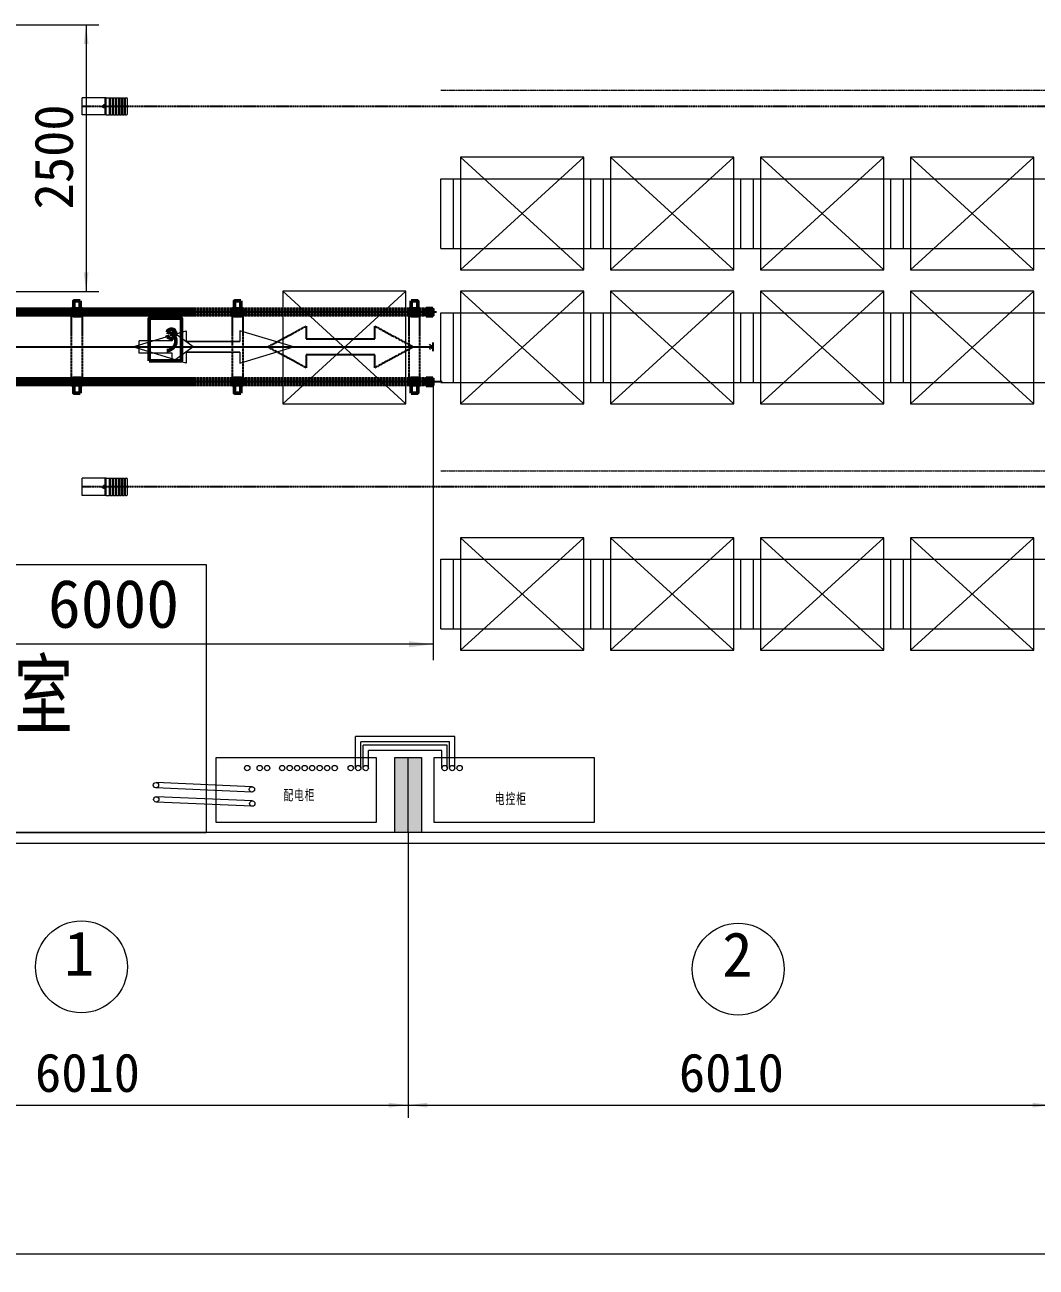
# Model space of a CAD drawing. Header units: millimetres. Extents: x -50460 to 50460, y -35640 to 35640.
# Drawn here: x -36837 to -27397, y -21345 to -9754 of the extents above; entities that cross this region are included whole.
import ezdxf

# ---------------------------------------------------------------- set-up
doc = ezdxf.new("R2010")
doc.units = ezdxf.units.MM
for name, pattern in [('AD_LTYPE3 0 mm_1_1_1_1_1_1_1_1_1_1_1_1', [16, 13, -1, 1, -1]), ('AM_ISO08W050', [16, 13, -1, 1, -1]), ('Amconstr', [2, 1, -1]), ('C_1_1_1_1_1_1_1_1_1_1', [16, 13, -1, 1, -1]), ('双点画线', [22, 12, -2, 2, -2, 2, -2]), ('点画线', [18, 12, -2, 2, -2])]:
    doc.linetypes.add(name, pattern=pattern)
doc.layers.get('0').update_dxf_attribs({"lineweight": 35})
for name, color, linetype, lineweight in [('1', 4, 'Continuous', 18), ('7', 30, '双点画线', 18), ('AM_CL', 1, 'Amconstr', 25), ('CONV', 4, 'Continuous', 18), ('EB0', 7, 'Continuous', 15), ('EB0_1', 7, 'Continuous', 15), ('PALLET', 4, 'Continuous', 18), ('RackFrame', 5, 'Continuous', 18), ('S', 1, 'C_1_1_1_1_1_1_1_1_1_1', 25), ('WALL-MOVE', 6, 'Continuous', 18), ('中心线层', 1, '点画线', 18), ('中心线层AM_7', 1, 'AM_ISO08W050', 25), ('剖面线层', 6, 'Continuous', 18), ('剖面线层AM_8', 4, 'Continuous', 25), ('尺寸线层', 4, 'Continuous', 18), ('标注层AM_5', 3, 'Continuous', 25), ('粗实线层AM_0', 7, 'Continuous', 50), ('细实线层', 3, 'Continuous', 18), ('细线', 7, 'Continuous', 18)]:
    doc.layers.add(name, color=color, linetype=linetype, lineweight=lineweight)
doc.styles.get("Standard").update_dxf_attribs({"font": ''})
doc.styles.add('标准', font='', dxfattribs={"width": 0.667})
doc.styles.get('Standard').set_extended_font_data('宋体')
doc.styles.get('标准').set_extended_font_data('宋体')
doc.dimstyles.new('AM_DEMATIC$0', dxfattribs={"dimscale": 120, "dimtxt": 3, "dimasz": 1.5, "dimexe": 1, "dimexo": 0, "dimgap": 1, "dimtad": 1, "dimdsep": 46, "dimtxsty": 'Standard', "dimblk": '_CAXARROW', "dimcen": 0, "dimdle": 3, "dimclrd": 256, "dimclre": 256, "dimclrt": 2, "dimadec": 0, "dimazin": 2, "dimtfac": 0.707107, "dimtdec": 3, "dimtmove": 0, "dimatfit": 3, "dimfxl": 1, "dimfrac": 2, "dimtolj": 1, "dimlwd": 18, "dimarcsym": 0})

# ---------------------------------------------------------------- blocks, each defined once
blk = doc.blocks.new('*X447')
at = {"layer": 'PALLET', "linetype": 'Continuous', "lineweight": 18}
for p, q in [((1835, 150), (685, 1200)), ((1835, 1200), (685, 150))]:
    blk.add_line(p, q, dxfattribs=at)
blk.add_lwpolyline([(1835, 1200), (685, 1200), (685, 150), (1835, 150), (1835, 1200)], dxfattribs=at)
blk = doc.blocks.new('*X448')
at = {"layer": 'PALLET', "linetype": 'Continuous', "lineweight": 18}
for p, q in [((1835, 150), (685, 1200)), ((1835, 1200), (685, 150))]:
    blk.add_line(p, q, dxfattribs=at)
blk.add_lwpolyline([(1835, 1200), (685, 1200), (685, 150), (1835, 150), (1835, 1200)], dxfattribs=at)
blk = doc.blocks.new('*X479')
at = {"layer": 'PALLET', "linetype": 'Continuous', "lineweight": 18}
for p, q in [((1835, 150), (685, 1200)), ((1835, 1200), (685, 150))]:
    blk.add_line(p, q, dxfattribs=at)
blk.add_lwpolyline([(1835, 1200), (685, 1200), (685, 150), (1835, 150), (1835, 1200)], dxfattribs=at)
blk = doc.blocks.new('*X480')
at = {"layer": 'PALLET', "linetype": 'Continuous', "lineweight": 18}
for p, q in [((1835, 150), (685, 1200)), ((1835, 1200), (685, 150))]:
    blk.add_line(p, q, dxfattribs=at)
blk.add_lwpolyline([(1835, 1200), (685, 1200), (685, 150), (1835, 150), (1835, 1200)], dxfattribs=at)
blk = doc.blocks.new('*X511')
at = {"layer": 'PALLET', "linetype": 'Continuous', "lineweight": 18}
for p, q in [((1835, 150), (685, 1200)), ((1835, 1200), (685, 150))]:
    blk.add_line(p, q, dxfattribs=at)
blk.add_lwpolyline([(1835, 1200), (685, 1200), (685, 150), (1835, 150), (1835, 1200)], dxfattribs=at)
blk = doc.blocks.new('*X512')
at = {"layer": 'PALLET', "linetype": 'Continuous', "lineweight": 18}
for p, q in [((1835, 150), (685, 1200)), ((1835, 1200), (685, 150))]:
    blk.add_line(p, q, dxfattribs=at)
blk.add_lwpolyline([(1835, 1200), (685, 1200), (685, 150), (1835, 150), (1835, 1200)], dxfattribs=at)
blk = doc.blocks.new('*X517')
at = {"layer": 'PALLET', "linetype": 'Continuous', "lineweight": 18}
for p, q in [((1835, 150), (685, 1200)), ((1835, 1200), (685, 150))]:
    blk.add_line(p, q, dxfattribs=at)
blk.add_lwpolyline([(1835, 1200), (685, 1200), (685, 150), (1835, 150), (1835, 1200)], dxfattribs=at)
blk = doc.blocks.new('*X518')
at = {"layer": 'PALLET', "linetype": 'Continuous', "lineweight": 18}
for p, q in [((1835, 150), (685, 1200)), ((1835, 1200), (685, 150))]:
    blk.add_line(p, q, dxfattribs=at)
blk.add_lwpolyline([(1835, 1200), (685, 1200), (685, 150), (1835, 150), (1835, 1200)], dxfattribs=at)
blk = doc.blocks.new('*X519')
at = {"layer": 'PALLET', "linetype": 'Continuous', "lineweight": 18}
for p, q in [((1835, 150), (685, 1200)), ((1835, 1200), (685, 150))]:
    blk.add_line(p, q, dxfattribs=at)
blk.add_lwpolyline([(1835, 1200), (685, 1200), (685, 150), (1835, 150), (1835, 1200)], dxfattribs=at)
blk = doc.blocks.new('*X560')
at = {"layer": 'EB0_1', "linetype": 'Continuous', "lineweight": 18}
for p, q in [((-14, -10), (-14, 10)), ((-1, 14), (-13, 14)), ((-13, 7), (-1, 7)), ((0, -10), (0, 10)), ((-13, -7), (-1, -7)), ((-1, -14), (-13, -14))]:
    blk.add_line(p, q, dxfattribs=at)
for centre, radius, start, end in [((-8, 10), 6.38, 147.1328, 212.8672), ((10, 0), 24, 163.2213, 196.7787), ((-6, 10), 6.38, 327.1328, 32.8672), ((-24, 0), 24, 343.2213, 16.7787), ((-8, -10), 6.38, 147.1328, 212.8672), ((-6, -10), 6.38, 327.1328, 32.8672)]:
    blk.add_arc(centre, radius, start, end, dxfattribs=at)
at = {"layer": '中心线层', "linetype": '点画线', "lineweight": 18}
blk.add_line((1, 0), (-17, 0), dxfattribs=at)
blk = doc.blocks.new('*X561')
at = {"layer": 'EB0_1', "linetype": 'Continuous', "lineweight": 18}
for p, q in [((-33, 8), (-35, 6)), ((-35, 6), (-35, -6)), ((-33, 8), (-33, -8)), ((-33, 8), (-10, 8)), ((-10, 7), (0, 7)), ((0, -79), (0, 81)), ((0, 80), (32, 80)), ((30, 80), (32, 80)), ((32, -80), (32, 80)), ((42, 80), (60, 80)), ((42, 80), (60, 80)), ((42, 80), (60, 80)), ((42, -80), (42, 80)), ((60, -80), (60, 80)), ((60, -80), (60, 80)), ((60, -80), (60, 80)), ((70, -80), (70, 80)), ((70, 80), (87, 80)), ((70, 80), (87, 80)), ((87, -80), (87, 80)), ((87, -80), (87, 80)), ((97, 80), (115, 80)), ((97, -80), (97, 80)), ((115, -80), (115, 80)), ((125, 80), (142, 80)), ((125, -80), (125, 80)), ((142, -80), (142, 80)), ((152, 80), (170, 80)), ((152, -80), (152, 80)), ((170, -80), (170, 80)), ((180, 80), (190, 80)), ((180, -80), (180, 80)), ((200, -70), (200, 70)), ((-33, -8), (-35, -6)), ((-33, -8), (-10, -8)), ((-10, -7), (0, -7)), ((0, -80), (32, -80)), ((30, -80), (32, -80)), ((42, -80), (60, -80)), ((42, -80), (60, -80)), ((42, -80), (60, -80)), ((70, -80), (87, -80)), ((70, -80), (87, -80)), ((97, -80), (115, -80)), ((125, -80), (142, -80)), ((152, -80), (170, -80)), ((180, -80), (190, -80))]:
    blk.add_line(p, q, dxfattribs=at)
for centre, radius, start, end in [((37, 85), 7.25, 226.3972, 313.6028), ((65, 85), 7.25, 226.3972, 313.6028), ((92, 85), 7.25, 226.3972, 313.6028), ((120, 85), 7.25, 226.3972, 313.6028), ((147, 85), 7.25, 226.3972, 313.6028), ((175, 85), 7.25, 226.3972, 313.6028), ((190, 70), 10, 0, 90), ((37, -85), 7.25, 46.3972, 133.6028), ((65, -85), 7.25, 46.3972, 133.6028), ((92, -85), 7.25, 46.3972, 133.6028), ((120, -85), 7.25, 46.3972, 133.6028), ((147, -85), 7.25, 46.3972, 133.6028), ((175, -85), 7.25, 46.3972, 133.6028), ((190, -70), 10, 270, 360)]:
    blk.add_arc(centre, radius, start, end, dxfattribs=at)
at = {"layer": '中心线层', "linetype": '点画线', "lineweight": 18}
blk.add_line((-50, 0), (214, 0), dxfattribs=at)
at = {"layer": '细实线层', "linetype": 'Continuous', "lineweight": 18}
for p, q in [((-33, 7), (-10, 7)), ((-10, 8), (0, 8)), ((-33, -7), (-10, -7)), ((-10, -8), (0, -8))]:
    blk.add_line(p, q, dxfattribs=at)
blk = doc.blocks.new('*X559')
at = {"layer": 'EB0_1', "linetype": 'Continuous', "lineweight": 18}
for p, q in [((-377, -80), (-377, 80)), ((-153, 80), (-377, 80)), ((-163, -80), (-163, 80)), ((-153, -80), (-153, 80)), ((-153, -80), (-377, -80))]:
    blk.add_line(p, q, dxfattribs=at)
at = {"layer": '剖面线层', "linetype": 'Continuous', "lineweight": 18}
blk.add_blockref('*X561', (-153, 0), dxfattribs=at)
at = {"layer": '细实线层', "linetype": 'Continuous', "lineweight": 18}
blk.add_blockref('*X560', (-163, 0), dxfattribs=at)
blk = doc.blocks.new('*X563')
at = {"layer": 'EB0_1', "linetype": 'Continuous', "lineweight": 18}
for p, q in [((-14, -10), (-14, 10)), ((-1, 14), (-13, 14)), ((-13, 7), (-1, 7)), ((0, -10), (0, 10)), ((-13, -7), (-1, -7)), ((-1, -14), (-13, -14))]:
    blk.add_line(p, q, dxfattribs=at)
for centre, radius, start, end in [((-8, 10), 6.38, 147.1328, 212.8672), ((10, 0), 24, 163.2213, 196.7787), ((-6, 10), 6.38, 327.1328, 32.8672), ((-24, 0), 24, 343.2213, 16.7787), ((-8, -10), 6.38, 147.1328, 212.8672), ((-6, -10), 6.38, 327.1328, 32.8672)]:
    blk.add_arc(centre, radius, start, end, dxfattribs=at)
at = {"layer": '中心线层', "linetype": '点画线', "lineweight": 18}
blk.add_line((1, 0), (-17, 0), dxfattribs=at)
blk = doc.blocks.new('*X564')
at = {"layer": 'EB0_1', "linetype": 'Continuous', "lineweight": 18}
for p, q in [((-33, 8), (-35, 6)), ((-35, 6), (-35, -6)), ((-33, 8), (-33, -8)), ((-33, 8), (-10, 8)), ((-10, 7), (0, 7)), ((0, -79), (0, 81)), ((0, 80), (32, 80)), ((30, 80), (32, 80)), ((32, -80), (32, 80)), ((42, 80), (60, 80)), ((42, 80), (60, 80)), ((42, 80), (60, 80)), ((42, -80), (42, 80)), ((60, -80), (60, 80)), ((60, -80), (60, 80)), ((60, -80), (60, 80)), ((70, -80), (70, 80)), ((70, 80), (87, 80)), ((70, 80), (87, 80)), ((87, -80), (87, 80)), ((87, -80), (87, 80)), ((97, 80), (115, 80)), ((97, -80), (97, 80)), ((115, -80), (115, 80)), ((125, 80), (142, 80)), ((125, -80), (125, 80)), ((142, -80), (142, 80)), ((152, 80), (170, 80)), ((152, -80), (152, 80)), ((170, -80), (170, 80)), ((180, 80), (190, 80)), ((180, -80), (180, 80)), ((200, -70), (200, 70)), ((-33, -8), (-35, -6)), ((-33, -8), (-10, -8)), ((-10, -7), (0, -7)), ((0, -80), (32, -80)), ((30, -80), (32, -80)), ((42, -80), (60, -80)), ((42, -80), (60, -80)), ((42, -80), (60, -80)), ((70, -80), (87, -80)), ((70, -80), (87, -80)), ((97, -80), (115, -80)), ((125, -80), (142, -80)), ((152, -80), (170, -80)), ((180, -80), (190, -80))]:
    blk.add_line(p, q, dxfattribs=at)
for centre, radius, start, end in [((37, 85), 7.25, 226.3972, 313.6028), ((65, 85), 7.25, 226.3972, 313.6028), ((92, 85), 7.25, 226.3972, 313.6028), ((120, 85), 7.25, 226.3972, 313.6028), ((147, 85), 7.25, 226.3972, 313.6028), ((175, 85), 7.25, 226.3972, 313.6028), ((190, 70), 10, 0, 90), ((37, -85), 7.25, 46.3972, 133.6028), ((65, -85), 7.25, 46.3972, 133.6028), ((92, -85), 7.25, 46.3972, 133.6028), ((120, -85), 7.25, 46.3972, 133.6028), ((147, -85), 7.25, 46.3972, 133.6028), ((175, -85), 7.25, 46.3972, 133.6028), ((190, -70), 10, 270, 360)]:
    blk.add_arc(centre, radius, start, end, dxfattribs=at)
at = {"layer": '中心线层', "linetype": '点画线', "lineweight": 18}
blk.add_line((-50, 0), (214, 0), dxfattribs=at)
at = {"layer": '细实线层', "linetype": 'Continuous', "lineweight": 18}
for p, q in [((-33, 7), (-10, 7)), ((-10, 8), (0, 8)), ((-33, -7), (-10, -7)), ((-10, -8), (0, -8))]:
    blk.add_line(p, q, dxfattribs=at)
blk = doc.blocks.new('*X562')
at = {"layer": 'EB0_1', "linetype": 'Continuous', "lineweight": 18}
for p, q in [((-377, -80), (-377, 80)), ((-153, 80), (-377, 80)), ((-163, -80), (-163, 80)), ((-153, -80), (-153, 80)), ((-153, -80), (-377, -80))]:
    blk.add_line(p, q, dxfattribs=at)
at = {"layer": '剖面线层', "linetype": 'Continuous', "lineweight": 18}
blk.add_blockref('*X564', (-153, 0), dxfattribs=at)
at = {"layer": '细实线层', "linetype": 'Continuous', "lineweight": 18}
blk.add_blockref('*X563', (-163, 0), dxfattribs=at)
blk = doc.blocks.new('*X1066')
at = {"layer": '尺寸线层'}
h = blk.add_hatch(color=256, dxfattribs=at)
h.paths.add_polyline_path([(-125, 0), (-125, -331), (-125, -700), (0, -700), (0, 0)], flags=0)
h.paths.add_polyline_path([(0, 0), (0, -348), (0, -700), (125, -700), (125, 0)], flags=0)
for p, q in [((-125, -700), (-125, 0)), ((-125, 0), (125, 0)), ((0, -700), (0, 0)), ((125, 0), (125, -700)), ((125, -700), (-125, -700))]:
    blk.add_line(p, q, dxfattribs=at)
blk = doc.blocks.new('*X1065')
at = {"layer": '尺寸线层'}
blk.add_blockref('*X1066', (-54090, 0), dxfattribs=at)
blk = doc.blocks.new('*X1081')
at = {"layer": '尺寸线层', "linetype": 'Continuous', "lineweight": 18, "transparency": 16777216}
for points in [[(-39270, -19833), (-39090, -19811), (-39090, -19856)], [(-33260, -19833), (-33440, -19811), (-33440, -19856)]]:
    blk.add_hatch(color=256, dxfattribs=at).paths.add_polyline_path(points, flags=0)
at = {"layer": '尺寸线层', "transparency": 16777216}
for p, q in [((-39270, -17290), (-39270, -19953)), ((-33260, -17290), (-33260, -19953))]:
    blk.add_line(p, q, dxfattribs=at)
at = {"layer": '尺寸线层', "linetype": 'Continuous', "lineweight": 18, "transparency": 16777216}
blk.add_line((-39270, -19833), (-33260, -19833), dxfattribs=at)
at = {"layer": '尺寸线层', "color": 2, "transparency": 16777216, "insert": (-36252, -19533), "char_height": 360, "width": 1948, "attachment_point": 5, "line_spacing_factor": 1.37}
blk.add_mtext('6010', dxfattribs=at)
blk = doc.blocks.new('_CAXARROW')
blk.add_hatch(color=0).paths.add_polyline_path([(0, 0), (-1, 0.125), (-1, -0.125)], flags=0)
blk = doc.blocks.new('*X1082')
at = {"layer": '尺寸线层', "linetype": 'Continuous', "lineweight": 18, "transparency": 16777216}
for points in [[(-33260, -19833), (-33080, -19811), (-33080, -19856)], [(-27250, -19833), (-27430, -19811), (-27430, -19856)]]:
    blk.add_hatch(color=256, dxfattribs=at).paths.add_polyline_path(points, flags=0)
at = {"layer": '尺寸线层', "transparency": 16777216}
for p, q in [((-33260, -17290), (-33260, -19953)), ((-27250, -17290), (-27250, -19953))]:
    blk.add_line(p, q, dxfattribs=at)
at = {"layer": '尺寸线层', "linetype": 'Continuous', "lineweight": 18, "transparency": 16777216}
blk.add_line((-33260, -19833), (-27250, -19833), dxfattribs=at)
at = {"layer": '尺寸线层', "color": 2, "transparency": 16777216, "insert": (-30242, -19533), "char_height": 360, "width": 1948, "attachment_point": 5, "line_spacing_factor": 1.37}
blk.add_mtext('6010', dxfattribs=at)
blk = doc.blocks.new('*X1091')
at = {"layer": '尺寸线层', "linetype": 'Continuous', "lineweight": 18, "transparency": 16777216}
for points in [[(-39270, -21225), (-39090, -21247), (-39090, -21202)], [(20830, -21225), (20650, -21247), (20650, -21202)]]:
    blk.add_hatch(color=256, dxfattribs=at).paths.add_polyline_path(points, flags=0)
at = {"layer": '尺寸线层', "transparency": 16777216}
for p, q in [((-39270, -17290), (-39270, -21345)), ((20830, -17290), (20830, -21345))]:
    blk.add_line(p, q, dxfattribs=at)
at = {"layer": '尺寸线层', "linetype": 'Continuous', "lineweight": 18, "transparency": 16777216}
blk.add_line((20830, -21225), (-39270, -21225), dxfattribs=at)
at = {"layer": '尺寸线层', "color": 2, "transparency": 16777216, "insert": (-9207, -20925), "char_height": 360, "width": 2460, "attachment_point": 5, "line_spacing_factor": 1.37}
blk.add_mtext('60100', dxfattribs=at)
blk = doc.blocks.new('*X1098')
at = {"layer": 'PALLET', "linetype": 'Continuous', "lineweight": 18}
for p, q in [((1835, 150), (685, 1200)), ((1835, 1200), (685, 150))]:
    blk.add_line(p, q, dxfattribs=at)
blk.add_lwpolyline([(1835, 1200), (685, 1200), (685, 150), (1835, 150), (1835, 1200)], dxfattribs=at)
blk = doc.blocks.new('*X1099')
at = {"layer": 'PALLET', "linetype": 'Continuous', "lineweight": 18}
for p, q in [((1835, 150), (685, 1200)), ((1835, 1200), (685, 150))]:
    blk.add_line(p, q, dxfattribs=at)
blk.add_lwpolyline([(1835, 1200), (685, 1200), (685, 150), (1835, 150), (1835, 1200)], dxfattribs=at)
blk = doc.blocks.new('*X1100')
at = {"layer": 'PALLET', "linetype": 'Continuous', "lineweight": 18}
for p, q in [((1835, 150), (685, 1200)), ((1835, 1200), (685, 150))]:
    blk.add_line(p, q, dxfattribs=at)
blk.add_lwpolyline([(1835, 1200), (685, 1200), (685, 150), (1835, 150), (1835, 1200)], dxfattribs=at)
blk = doc.blocks.new('*X1115')
at = {"layer": 'CONV'}
for points in [[(1000, 100), (500, 100), (500, 0), (0, 150), (500, 300), (500, 200), (1000, 200)], [(500, 100), (1000, 100), (1000, 0), (1500, 150), (1000, 300), (1000, 200), (500, 200)]]:
    blk.add_lwpolyline(points, dxfattribs=at)
blk = doc.blocks.new('*X1128')
at = {"layer": '尺寸线层', "linetype": 'Continuous', "lineweight": 18, "transparency": 16777216}
for points in [[(-39025, -15533), (-38800, -15561), (-38800, -15505)], [(-33025, -15533), (-33250, -15561), (-33250, -15505)]]:
    blk.add_hatch(color=256, dxfattribs=at).paths.add_polyline_path(points, flags=0)
at = {"layer": '尺寸线层', "transparency": 16777216}
for p, q in [((-39025, -13125), (-39025, -15683)), ((-33025, -13125), (-33025, -15683))]:
    blk.add_line(p, q, dxfattribs=at)
at = {"layer": '尺寸线层', "linetype": 'Continuous', "lineweight": 18, "transparency": 16777216}
blk.add_line((-33025, -15533), (-39025, -15533), dxfattribs=at)
at = {"layer": '尺寸线层', "color": 2, "transparency": 16777216, "insert": (-36009, -15158), "char_height": 450, "width": 2435, "attachment_point": 5, "line_spacing_factor": 1.37}
blk.add_mtext('6000', dxfattribs=at)
blk = doc.blocks.new('*X1144')
at = {"layer": 'PALLET', "linetype": 'Continuous', "lineweight": 18}
for p, q in [((1835, 150), (685, 1200)), ((1835, 1200), (685, 150))]:
    blk.add_line(p, q, dxfattribs=at)
blk.add_lwpolyline([(1835, 1200), (685, 1200), (685, 150), (1835, 150), (1835, 1200)], dxfattribs=at)
blk = doc.blocks.new('*X1146')
at = {"layer": 'S', "linetype": 'C_1_1_1_1_1_1_1_1_1_1', "lineweight": 25}
for points in [[(999, -270), (360, -270), (360, -390), (0, -195), (360, 0), (360, -120), (999, -120)], [(360, -120), (999, -120), (999, 0), (1359, -195), (999, -390), (999, -270), (360, -270)]]:
    blk.add_lwpolyline(points, dxfattribs=at)
blk = doc.blocks.new('*X1145')
at = {"layer": '剖面线层AM_8'}
for points in [[(-3069, 355), (-2969, 355), (-2969, 295), (-3069, 295)], [(-569, 355), (-469, 355), (-469, 295), (-569, 295)], [(931, 355), (1031, 355), (1031, 295), (931, 295)], [(2681, 355), (2581, 355), (2581, 295), (2681, 295)], [(-3069, -355), (-2969, -355), (-2969, -295), (-3069, -295)], [(-569, -355), (-469, -355), (-469, -295), (-569, -295)], [(931, -355), (1031, -355), (1031, -295), (931, -295)], [(2681, -355), (2581, -355), (2581, -295), (2681, -295)]]:
    blk.add_hatch(color=255, dxfattribs=at).paths.add_polyline_path(points, flags=0)
at = {"layer": '1', "linetype": 'AD_LTYPE3 0 mm_1_1_1_1_1_1_1_1_1_1_1_1', "lineweight": 25}
for p, q in [((2837, 325), (-3270, 325)), ((2888, -325), (-3270, -325))]:
    blk.add_line(p, q, dxfattribs=at)
at = {"layer": 'AM_CL', "color": 5, "linetype": 'Amconstr', "lineweight": 25}
for p, q in [((2741, 360), (-3129, 360)), ((2741, 358), (-3129, 358)), ((2741, 349), (-3129, 349)), ((2741, 300), (-3129, 300)), ((2741, 292), (-3129, 292)), ((2741, 289), (-3129, 289)), ((-3069, -295), (-3069, 295)), ((-2969, -295), (-2969, 295)), ((-569, -295), (-569, 295)), ((-469, -295), (-469, 295)), ((931, -295), (931, 295)), ((1031, -295), (1031, 295)), ((2581, -295), (2581, 295)), ((2681, -295), (2681, 295)), ((2741, -290), (-3129, -290)), ((2741, -292), (-3129, -292)), ((2741, -301), (-3129, -301)), ((2741, -350), (-3129, -350)), ((2741, -358), (-3129, -358)), ((2741, -361), (-3129, -361))]:
    blk.add_line(p, q, dxfattribs=at)
at = {"layer": 'AM_CL', "color": 16, "linetype": 'Amconstr', "lineweight": 25}
for p, q in [((-3193, 306), (-3193, 340)), ((2805, 340), (-2957, 340)), ((2805, 306), (-2957, 306)), ((2805, 306), (2805, 340)), ((-3193, -344), (-3193, -310)), ((2805, -310), (-2957, -310)), ((2805, -344), (-2957, -344)), ((2805, -344), (2805, -310))]:
    blk.add_line(p, q, dxfattribs=at)
at = {"layer": 'EB0', "color": 6}
for p, q in [((564, 0), (368, 143)), ((368, 143), (368, 58)), ((368, 58), (62, 58)), ((62, -58), (62, 58)), ((368, -58), (62, -58)), ((564, 0), (368, -143)), ((368, -143), (368, -58))]:
    blk.add_line(p, q, dxfattribs=at)
at = {"layer": '中心线层AM_7', "color": 1, "linetype": 'AM_ISO08W050', "lineweight": 25}
for p, q in [((-3194, 284), (-3194, 365)), ((2806, 284), (2806, 365)), ((2806, 0), (2770, 22)), ((2806, -41), (2806, 40)), ((-3129, 0), (2806, 0)), ((2806, 0), (2770, -22)), ((-3194, -366), (-3194, -285)), ((2806, -366), (2806, -285))]:
    blk.add_line(p, q, dxfattribs=at)
at = {"layer": '粗实线层AM_0'}
for p, q in [((-3189, 289), (-3189, 360)), ((-3189, 360), (-3129, 360)), ((-3129, 289), (-3129, 360)), ((2741, 289), (2741, 360)), ((2802, 360), (2741, 360)), ((2802, 289), (2802, 360)), ((-3129, 342), (-3189, 342)), ((-3129, 305), (-3189, 305)), ((-3129, 289), (-3189, 289)), ((2741, 342), (2802, 342)), ((2741, 305), (2802, 305)), ((2741, 289), (2802, 289)), ((-3189, -361), (-3189, -290)), ((-3189, -290), (-3129, -290)), ((-3129, -308), (-3189, -308)), ((-3129, -345), (-3189, -345)), ((-3129, -361), (-3129, -290)), ((2741, -361), (2741, -290)), ((2802, -290), (2741, -290)), ((2741, -308), (2802, -308)), ((2741, -345), (2802, -345)), ((2802, -361), (2802, -290)), ((-3129, -361), (-3189, -361)), ((2741, -361), (2802, -361))]:
    blk.add_line(p, q, dxfattribs=at)
for points in [[(-2969, 355), (-2969, 295), (-3069, 295), (-3069, 355), (-2969, 355)], [(-2989, 430), (-2989, 290), (-3049, 290), (-3049, 430), (-2989, 430)], [(-469, 355), (-469, 295), (-569, 295), (-569, 355), (-469, 355)], [(-489, 430), (-489, 290), (-549, 290), (-549, 430), (-489, 430)], [(1031, 355), (1031, 295), (931, 295), (931, 355), (1031, 355)], [(1011, 430), (1011, 290), (951, 290), (951, 430), (1011, 430)], [(2581, 355), (2581, 295), (2681, 295), (2681, 355), (2581, 355)], [(2601, 430), (2601, 290), (2661, 290), (2661, 430), (2601, 430)], [(156, -131), (156, 269), (456, 269), (456, -131), (156, -131)], [(-2969, -355), (-2969, -295), (-3069, -295), (-3069, -355), (-2969, -355)], [(-2989, -430), (-2989, -290), (-3049, -290), (-3049, -430), (-2989, -430)], [(-469, -355), (-469, -295), (-569, -295), (-569, -355), (-469, -355)], [(-489, -430), (-489, -290), (-549, -290), (-549, -430), (-489, -430)], [(1031, -355), (1031, -295), (931, -295), (931, -355), (1031, -355)], [(1011, -430), (1011, -290), (951, -290), (951, -430), (1011, -430)], [(2581, -355), (2581, -295), (2681, -295), (2681, -355), (2581, -355)], [(2601, -430), (2601, -290), (2661, -290), (2661, -430), (2601, -430)]]:
    blk.add_lwpolyline(points, dxfattribs=at)
at = {"layer": '粗实线层AM_0', "color": 5}
for centre in [(-3019, 325), (-519, 325), (981, 325), (2631, 325), (-3019, -325), (-519, -325), (981, -325), (2631, -325)]:
    blk.add_circle(centre, 10, dxfattribs=at)
at = {"layer": '粗实线层AM_0'}
for centre, radius, start, end in [((360, 123), 44.1, 198.8573, 161.1427), ((318, 52), 85.8, 270, 90)]:
    blk.add_arc(centre, radius, start, end, dxfattribs=at)
blk.add_blockref('*X1146', (1261, 195), dxfattribs=at)
blk = doc.blocks.new('*X1160')
at = {"layer": '尺寸线层', "linetype": 'Continuous', "lineweight": 18, "transparency": 16777216}
for points in [[(-36265, -9754), (-36242, -9934), (-36287, -9934)], [(-36265, -12243), (-36242, -12063), (-36287, -12063)]]:
    blk.add_hatch(color=256, dxfattribs=at).paths.add_polyline_path(points, flags=0)
at = {"layer": '尺寸线层', "transparency": 16777216}
for p, q in [((-36937, -9754), (-36145, -9754)), ((-36937, -12243), (-36145, -12243))]:
    blk.add_line(p, q, dxfattribs=at)
at = {"layer": '尺寸线层', "linetype": 'Continuous', "lineweight": 18, "transparency": 16777216}
blk.add_line((-36265, -9754), (-36265, -12243), dxfattribs=at)
at = {"layer": '尺寸线层', "color": 2, "transparency": 16777216, "insert": (-36565, -10986), "char_height": 360, "width": 1944, "attachment_point": 5, "rotation": 90, "line_spacing_factor": 1.37}
blk.add_mtext('2500', dxfattribs=at)

msp = doc.modelspace()

# ---------------------------------------------------------------- linework, layer by layer
at = {"layer": '7', "linetype": '双点画线', "lineweight": 25}
for p, q in [((17505.258, -10514.726), (-36301.742, -10514.726)), ((17505.258, -14064.726), (-36301.742, -14064.726))]:
    msp.add_line(p, q, dxfattribs=at)
at = {"layer": 'RackFrame'}
for p, q in [((-32954.742, -11189.726), (14765.258, -11189.726)), ((-32954.742, -11839.726), (-32954.742, -11189.726)), ((-32834.742, -11839.726), (-32834.742, -11189.726)), ((-31554.742, -11839.726), (-31554.742, -11189.726)), ((-31434.742, -11839.726), (-31434.742, -11189.726)), ((-30154.742, -11839.726), (-30154.742, -11189.726)), ((-30034.742, -11839.726), (-30034.742, -11189.726)), ((-28754.742, -11839.726), (-28754.742, -11189.726)), ((-28634.742, -11839.726), (-28634.742, -11189.726)), ((-32954.742, -11839.726), (14765.258, -11839.726)), ((-32954.742, -12439.726), (14765.258, -12439.726)), ((-32954.742, -13089.726), (-32954.742, -12439.726)), ((-32834.742, -13089.726), (-32834.742, -12439.726)), ((-31554.742, -13089.726), (-31554.742, -12439.726)), ((-31434.742, -13089.726), (-31434.742, -12439.726)), ((-30154.742, -13089.726), (-30154.742, -12439.726)), ((-30034.742, -13089.726), (-30034.742, -12439.726)), ((-28754.742, -13089.726), (-28754.742, -12439.726)), ((-28634.742, -13089.726), (-28634.742, -12439.726)), ((-32954.742, -13089.726), (14765.258, -13089.726)), ((-32954.742, -14739.726), (14765.258, -14739.726)), ((-32954.742, -15389.726), (-32954.742, -14739.726)), ((-32834.742, -15389.726), (-32834.742, -14739.726)), ((-31554.742, -15389.726), (-31554.742, -14739.726)), ((-31434.742, -15389.726), (-31434.742, -14739.726)), ((-30154.742, -15389.726), (-30154.742, -14739.726)), ((-30034.742, -15389.726), (-30034.742, -14739.726)), ((-28754.742, -15389.726), (-28754.742, -14739.726)), ((-28634.742, -15389.726), (-28634.742, -14739.726)), ((-32954.742, -15389.726), (14765.258, -15389.726))]:
    msp.add_line(p, q, dxfattribs=at)
at = {"layer": 'WALL-MOVE'}
for p, q in [((-10844.742, -17289.726), (-39394.742, -17289.726)), ((-39394.742, -17389.726), (-13844.742, -17389.726))]:
    msp.add_line(p, q, dxfattribs=at)
at = {"layer": '中心线层'}
for p, q in [((-32954.742, -10364.726), (14765.258, -10364.726)), ((-32954.742, -13914.726), (14765.258, -13914.726))]:
    msp.add_line(p, q, dxfattribs=at)
at = {"layer": '尺寸线层'}
for p, q in [((-39144.742, -14789.726), (-35144.718, -14789.726)), ((-35144.718, -14789.726), (-35144.718, -17289.726)), ((-32823.427, -16393.692), (-33749.657, -16393.692)), ((-33749.657, -16688.178), (-33749.657, -16393.692)), ((-32873.427, -16443.692), (-33699.657, -16443.692)), ((-33699.657, -16688.178), (-33699.657, -16443.692)), ((-32873.427, -16688.178), (-32873.427, -16443.692)), ((-32823.427, -16688.178), (-32823.427, -16393.692)), ((-33679.657, -16688.178), (-33679.657, -16473.692)), ((-32893.427, -16473.692), (-33679.657, -16473.692)), ((-32943.427, -16523.692), (-33629.657, -16523.692)), ((-33629.657, -16688.178), (-33629.657, -16523.692)), ((-32943.427, -16688.178), (-32943.427, -16523.692)), ((-32893.427, -16688.178), (-32893.427, -16473.692)), ((-34718.322, -16912.031), (-35614.494, -16872.956)), ((-34716.144, -16862.078), (-35612.316, -16823.004)), ((-34714.743, -17044.838), (-35610.915, -17005.764)), ((-34712.565, -16994.886), (-35608.737, -16955.811)), ((-39144.742, -17289.726), (-35144.718, -17289.726))]:
    msp.add_line(p, q, dxfattribs=at)
for centre, radius in [((-34761.062, -16688.178), 25), ((-34644.657, -16688.178), 25), ((-34574.657, -16688.178), 25), ((-34434.657, -16688.178), 25), ((-34364.657, -16688.178), 25), ((-34294.657, -16688.178), 25), ((-34224.657, -16688.178), 25), ((-34154.657, -16688.178), 25), ((-34084.657, -16688.178), 25), ((-34014.657, -16688.178), 25), ((-33944.657, -16688.178), 25), ((-33794.657, -16688.178), 25), ((-33724.657, -16688.178), 25), ((-33654.657, -16688.178), 25), ((-32918.427, -16688.178), 25), ((-32848.427, -16688.178), 25), ((-32778.427, -16688.178), 25), ((-35613.405, -16847.98), 25), ((-34717.233, -16887.054), 25), ((-35609.826, -16980.788), 25), ((-34713.654, -17019.862), 25), ((-36308.288, -18542.846), 428.432), ((-30178.158, -18564.434), 428.432)]:
    msp.add_circle(centre, radius, dxfattribs=at)
at = {"layer": '细实线层', "color": 30, "linetype": 'Continuous', "lineweight": 18}
for p, q in [((-33554.657, -16593.692), (-35054.657, -16593.692)), ((-35054.657, -16593.692), (-35054.657, -17193.692)), ((-33554.657, -17193.692), (-33554.657, -16593.692)), ((-31518.427, -16593.692), (-33018.427, -16593.692)), ((-33018.427, -16593.692), (-33018.427, -17193.692)), ((-31518.427, -17193.692), (-31518.427, -16593.692)), ((-35054.657, -17193.692), (-33554.657, -17193.692)), ((-33018.427, -17193.692), (-31518.427, -17193.692))]:
    msp.add_line(p, q, dxfattribs=at)

# ---------------------------------------------------------------- block references
at = {"layer": '中心线层', "linetype": '点画线', "lineweight": 18}
msp.add_blockref('*X1145', (-35830.801, -12758.995), dxfattribs=at)
at = {"layer": '尺寸线层'}
msp.add_blockref('*X1065', (20830.258, -16589.726), dxfattribs=at)
at = {"layer": '标注层AM_5'}
for name, p in [('*X559', (-35925.242, -10514.726)), ('*X562', (-35925.242, -14064.726))]:
    msp.add_blockref(name, p, dxfattribs=at)
at = {"layer": '细线'}
for name, p in [('*X517', (-33454.742, -12189.726)), ('*X1098', (-32054.742, -12189.726)), ('*X448', (-30654.742, -12189.726)), ('*X447', (-29254.742, -12189.726)), ('*X1144', (-35114.741, -13439.726)), ('*X518', (-33454.742, -13439.726)), ('*X1099', (-32054.742, -13439.726)), ('*X480', (-30654.742, -13439.726)), ('*X479', (-29254.742, -13439.726)), ('*X1115', (-35829.743, -12909.011)), ('*X519', (-33454.742, -15739.726)), ('*X1100', (-32054.742, -15739.726)), ('*X512', (-30654.742, -15739.726)), ('*X511', (-29254.742, -15739.726))]:
    msp.add_blockref(name, p, dxfattribs=at)

# ---------------------------------------------------------------- texts
at = {"layer": '尺寸线层', "insert": (-38135.672, -15701.067), "char_height": 600, "width": 3486.65732, "attachment_point": 1, "line_spacing_factor": 1.15057, "style": '标准'}
msp.add_mtext('\\T1.1;控制室', dxfattribs=at)
at = {"layer": '尺寸线层', "linetype": 'Continuous', "lineweight": 18, "width": 1921.759, "attachment_point": 1, "line_spacing_factor": 1.15057, "style": '标准'}
for s, insert, char_height in [('\\T1.1;配电柜', (-34421.901, -16892.191), 96.3281), ('\\T1.1;电控柜', (-32450.196, -16924.255), 100)]:
    msp.add_mtext(s, dxfattribs=dict(at, insert=insert, char_height=char_height))
at = {"layer": '尺寸线层', "char_height": 413.743, "width": 486.11421, "attachment_point": 1, "line_spacing_factor": 1.37}
for s, insert in [('1', (-36469.739, -18210.252)), ('2', (-30326.571, -18219.64))]:
    msp.add_mtext(s, dxfattribs=dict(at, insert=insert))

# ---------------------------------------------------------------- dimensions: what is measured, and where the dimension line sits
at = {"layer": '尺寸线层'}
dim = msp.add_linear_dim(base=(-36264.742, -12243.277), p1=(-36936.742, -9753.823), p2=(-36936.742, -12243.277), angle=90, text='2500', dimstyle='AM_DEMATIC$0', override={"dimsah": 1, "dimtfill": 1, "dimtzin": 8}, dxfattribs=at)
dim.commit()
dim.dimension.update_dxf_attribs({"geometry": '*X1160', "text_midpoint": (-36264.742, -10998.55)})
for base, p1, p2, override, picture, middle in [((-39024.778, -15533.264), (-33024.778, -13124.527), (-39024.778, -13124.527), {"dimtxt": 3.75, "dimsah": 1, "dimtfill": 1, "dimtzin": 8}, '*X1128', (-36024.778, -15533.264)), ((-33259.742, -19833.461), (-39269.742, -17289.726), (-33259.742, -17289.726), {"dimsah": 1, "dimtfill": 1, "dimtzin": 8}, '*X1081', (-36264.742, -19833.461)), ((-39269.742, -21224.972), (20830.258, -17289.726), (-39269.742, -17289.726), {"dimsah": 1, "dimtfill": 1, "dimtzin": 8}, '*X1091', (-9219.742, -21224.972)), ((-27249.742, -19833.461), (-33259.742, -17289.726), (-27249.742, -17289.726), {"dimsah": 1, "dimtfill": 1, "dimtzin": 8}, '*X1082', (-30254.742, -19833.461))]:
    dim = msp.add_linear_dim(base=base, p1=p1, p2=p2, dimstyle='AM_DEMATIC$0', override=override, dxfattribs=at)
    dim.commit()
    dim.dimension.update_dxf_attribs({"geometry": picture, "text_midpoint": middle})

doc.saveas('drawing.dxf')
